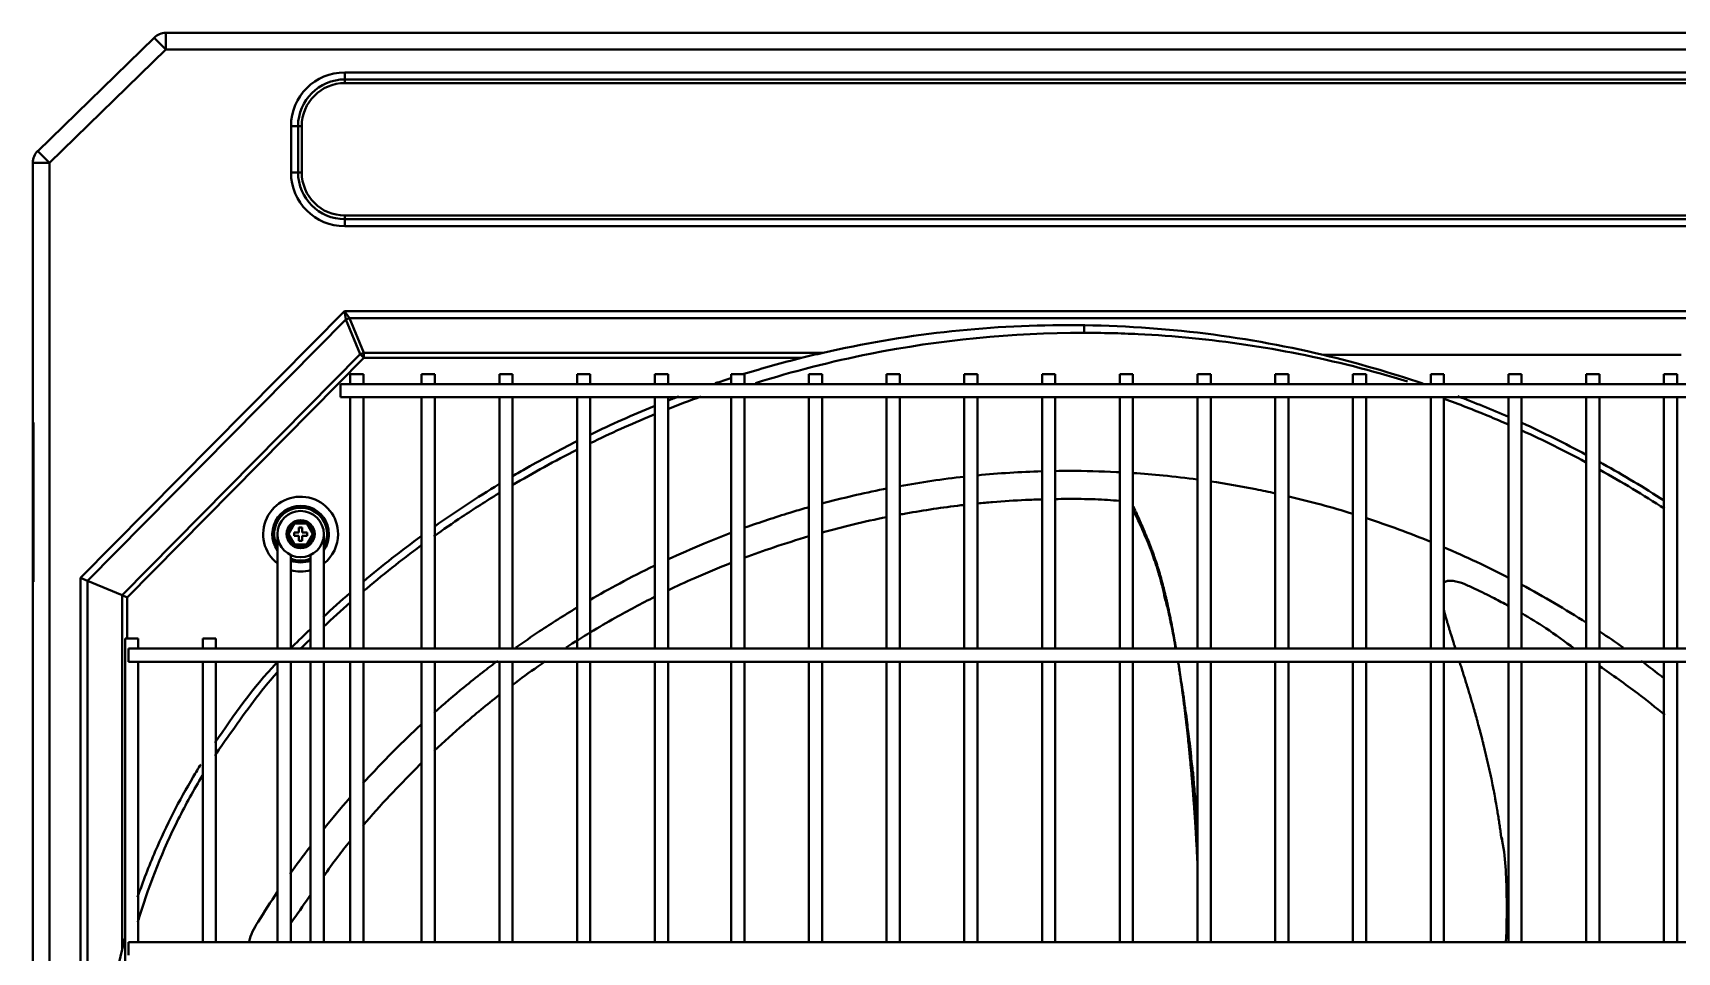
# Model space of a CAD drawing. Extents: x 58467 to 79089, y -33726 to -17391.
# Drawn here: x 72275.21 to 72324.91, y -19709.77 to -19681.97 of the extents above; entities that cross this region are included whole.
import ezdxf

# ---------------------------------------------------------------- set-up
doc = ezdxf.new("R2010")
doc.units = 0
doc.header["$LTSCALE"] = 100
doc.layers.add('+ENTE-ST-DOSEME USTU KONDDRENAJ', color=110, linetype='DOSEMEUSTUKONDENSDRENAJ_LINE', lineweight=40)
doc.linetypes.add('DOSEMEUSTUKONDENSDRENAJ_LINE', pattern='A,300,-40,["CD",Standard,S=15,R=0,X=-35,Y=-7.5],0', length=340)

# ---------------------------------------------------------------- blocks, each defined once
blk = doc.blocks.new('4. KAT SOL')
at = {"color": 3}
for p, q in [((54063.157, -32386.626, -3.539), (54066.679, -32383.198, -3.539)), ((54066.679, -32383.198, -3.539), (54067.032, -32383.552, -3.539)), ((54067.032, -32383.052, -3.539), (54183.034, -32383.052, -3.539)), ((54067.032, -32383.052, -3.539), (54067.032, -32383.552, -3.539)), ((54067.032, -32383.552, -3.539), (54063.511, -32386.979, -3.539)), ((54183.034, -32383.552, -3.539), (54067.032, -32383.552, -3.539)), ((54072.439, -32384.248, -3.539), (54177.584, -32384.248, -3.539)), ((54072.439, -32384.248, -3.539), (54072.439, -32384.46, -3.539)), ((54177.584, -32384.46, -3.539), (54072.439, -32384.46, -3.539)), ((54072.439, -32384.572, -3.539), (54072.439, -32384.46, -3.539)), ((54177.584, -32384.572, -3.539), (54072.439, -32384.572, -3.539)), ((54070.815, -32387.277, -3.539), (54070.815, -32385.872, -3.539)), ((54071.027, -32385.872, -3.539), (54070.815, -32385.872, -3.539)), ((54071.027, -32385.872, -3.539), (54071.027, -32387.277, -3.539)), ((54071.139, -32385.872, -3.539), (54071.027, -32385.872, -3.539)), ((54071.139, -32385.872, -3.539), (54071.139, -32387.277, -3.539)), ((54063.157, -32386.626, -3.539), (54063.511, -32386.979, -3.539)), ((54063.011, -32455.031, -3.539), (54063.011, -32386.979, -3.539)), ((54063.011, -32386.979, -3.539), (54063.511, -32386.979, -3.539)), ((54063.011, -32387.026, -3.539), (54063.011, -32455.031, -3.539)), ((54063.011, -32387.026, -3.539), (54063.011, -32455.031, -3.539)), ((54063.511, -32386.979, -3.539), (54063.511, -32455.031, -3.539)), ((54071.027, -32387.277, -3.539), (54070.815, -32387.277, -3.539)), ((54071.139, -32387.277, -3.539), (54071.027, -32387.277, -3.539)), ((54072.439, -32388.577, -3.539), (54072.439, -32388.689, -3.539)), ((54072.439, -32388.577, -3.539), (54177.584, -32388.577, -3.539)), ((54072.439, -32388.689, -3.539), (54177.584, -32388.689, -3.539)), ((54072.439, -32388.689, -3.539), (54072.439, -32388.901, -3.539)), ((54177.584, -32388.901, -3.539), (54072.439, -32388.901, -3.539)), ((54064.451, -32399.54, -3.539), (54072.432, -32391.468, -3.539)), ((54072.432, -32391.468, -3.539), (54177.59, -32391.468, -3.539)), ((54072.475, -32391.726, -3.539), (54072.432, -32391.468, -3.539)), ((54072.432, -32391.468, -3.539), (54072.585, -32391.681, -3.539)), ((54072.585, -32391.681, -3.539), (54073.018, -32392.728, -3.539)), ((54177.438, -32391.681, -3.539), (54072.585, -32391.681, -3.539)), ((54072.475, -32391.726, -3.539), (54064.663, -32399.628, -3.539)), ((54072.908, -32392.774, -3.539), (54072.475, -32391.726, -3.539)), ((54065.711, -32400.062, -3.539), (54072.908, -32392.774, -3.539)), ((54073.018, -32392.884, -3.539), (54065.866, -32400.126, -3.539)), ((54073.018, -32392.884, -3.539), (54072.908, -32392.774, -3.539)), ((54073.018, -32392.728, -3.539), (54086.895, -32392.728, -3.539)), ((54073.018, -32392.884, -3.539), (54073.018, -32392.728, -3.539)), ((54086.246, -32392.884, -3.539), (54073.018, -32392.884, -3.539)), ((54102.012, -32392.792, -3.539), (54112.834, -32392.792, -3.539)), ((54177.76, -32393.673, -3.539), (54072.305, -32393.673, -3.539)), ((54072.305, -32393.873, -3.539), (54072.305, -32393.673, -3.539)), ((54072.605, -32393.373, -3.539), (54072.605, -32393.673, -3.539)), ((54073.005, -32393.373, -3.539), (54072.605, -32393.373, -3.539)), ((54073.005, -32393.673, -3.539), (54073.005, -32393.373, -3.539)), ((54074.762, -32393.373, -3.539), (54074.762, -32393.673, -3.539)), ((54075.162, -32393.373, -3.539), (54074.762, -32393.373, -3.539)), ((54075.162, -32393.673, -3.539), (54075.162, -32393.373, -3.539)), ((54077.111, -32393.373, -3.539), (54077.111, -32393.673, -3.539)), ((54077.511, -32393.373, -3.539), (54077.111, -32393.373, -3.539)), ((54077.511, -32393.673, -3.539), (54077.511, -32393.373, -3.539)), ((54079.461, -32393.373, -3.539), (54079.461, -32393.673, -3.539)), ((54079.861, -32393.373, -3.539), (54079.461, -32393.373, -3.539)), ((54079.861, -32393.673, -3.539), (54079.861, -32393.373, -3.539)), ((54081.811, -32393.373, -3.539), (54081.811, -32393.673, -3.539)), ((54082.21, -32393.373, -3.539), (54081.811, -32393.373, -3.539)), ((54082.21, -32393.673, -3.539), (54082.21, -32393.373, -3.539)), ((54084.117, -32393.373, -3.539), (54084.117, -32393.673, -3.539)), ((54084.517, -32393.373, -3.539), (54084.117, -32393.373, -3.539)), ((54084.517, -32393.673, -3.539), (54084.517, -32393.373, -3.539)), ((54086.467, -32393.373, -3.539), (54086.467, -32393.673, -3.539)), ((54086.867, -32393.373, -3.539), (54086.467, -32393.373, -3.539)), ((54086.867, -32393.673, -3.539), (54086.867, -32393.373, -3.539)), ((54088.816, -32393.373, -3.539), (54088.816, -32393.673, -3.539)), ((54089.216, -32393.373, -3.539), (54088.816, -32393.373, -3.539)), ((54089.216, -32393.673, -3.539), (54089.216, -32393.373, -3.539)), ((54091.166, -32393.373, -3.539), (54091.166, -32393.673, -3.539)), ((54091.566, -32393.373, -3.539), (54091.166, -32393.373, -3.539)), ((54091.566, -32393.673, -3.539), (54091.566, -32393.373, -3.539)), ((54093.516, -32393.373, -3.539), (54093.516, -32393.673, -3.539)), ((54093.916, -32393.373, -3.539), (54093.516, -32393.373, -3.539)), ((54093.916, -32393.673, -3.539), (54093.916, -32393.373, -3.539)), ((54095.865, -32393.373, -3.539), (54095.865, -32393.673, -3.539)), ((54096.265, -32393.373, -3.539), (54095.865, -32393.373, -3.539)), ((54096.265, -32393.673, -3.539), (54096.265, -32393.373, -3.539)), ((54098.215, -32393.373, -3.539), (54098.215, -32393.673, -3.539)), ((54098.615, -32393.373, -3.539), (54098.215, -32393.373, -3.539)), ((54098.615, -32393.673, -3.539), (54098.615, -32393.373, -3.539)), ((54100.565, -32393.373, -3.539), (54100.565, -32393.673, -3.539)), ((54100.965, -32393.373, -3.539), (54100.565, -32393.373, -3.539)), ((54100.965, -32393.673, -3.539), (54100.965, -32393.373, -3.539)), ((54102.914, -32393.373, -3.539), (54102.914, -32393.673, -3.539)), ((54103.314, -32393.373, -3.539), (54102.914, -32393.373, -3.539)), ((54103.314, -32393.673, -3.539), (54103.314, -32393.373, -3.539)), ((54105.264, -32393.373, -3.539), (54105.264, -32393.673, -3.539)), ((54105.664, -32393.373, -3.539), (54105.264, -32393.373, -3.539)), ((54105.664, -32393.673, -3.539), (54105.664, -32393.373, -3.539)), ((54107.613, -32393.373, -3.539), (54107.613, -32393.673, -3.539)), ((54108.013, -32393.373, -3.539), (54107.613, -32393.373, -3.539)), ((54108.013, -32393.673, -3.539), (54108.013, -32393.373, -3.539)), ((54109.963, -32393.373, -3.539), (54109.963, -32393.673, -3.539)), ((54110.363, -32393.373, -3.539), (54109.963, -32393.373, -3.539)), ((54110.363, -32393.673, -3.539), (54110.363, -32393.373, -3.539)), ((54112.313, -32393.373, -3.539), (54112.313, -32393.673, -3.539)), ((54112.713, -32393.373, -3.539), (54112.313, -32393.373, -3.539)), ((54112.713, -32393.673, -3.539), (54112.713, -32393.373, -3.539)), ((54072.305, -32394.073, -3.539), (54072.305, -32393.873, -3.539)), ((54072.305, -32394.073, -3.539), (54177.76, -32394.073, -3.539)), ((54072.605, -32394.073, -3.539), (54072.605, -32401.672, -3.539)), ((54073.005, -32401.672, -3.539), (54073.005, -32394.073, -3.539)), ((54074.762, -32394.073, -3.539), (54074.762, -32401.672, -3.539)), ((54075.162, -32401.672, -3.539), (54075.162, -32394.073, -3.539)), ((54077.111, -32394.073, -3.539), (54077.111, -32401.672, -3.539)), ((54077.511, -32401.672, -3.539), (54077.511, -32394.073, -3.539)), ((54079.461, -32394.073, -3.539), (54079.461, -32401.672, -3.539)), ((54079.861, -32401.672, -3.539), (54079.861, -32394.073, -3.539)), ((54081.811, -32394.073, -3.539), (54081.811, -32401.672, -3.539)), ((54082.21, -32401.672, -3.539), (54082.21, -32394.073, -3.539)), ((54084.117, -32394.073, -3.539), (54084.117, -32401.672, -3.539)), ((54084.517, -32401.672, -3.539), (54084.517, -32394.073, -3.539)), ((54086.467, -32394.073, -3.539), (54086.467, -32401.672, -3.539)), ((54086.867, -32401.672, -3.539), (54086.867, -32394.073, -3.539)), ((54088.816, -32394.073, -3.539), (54088.816, -32401.672, -3.539)), ((54089.216, -32401.672, -3.539), (54089.216, -32394.073, -3.539)), ((54091.166, -32394.073, -3.539), (54091.166, -32401.672, -3.539)), ((54091.566, -32401.672, -3.539), (54091.566, -32394.073, -3.539)), ((54093.516, -32394.073, -3.539), (54093.516, -32401.672, -3.539)), ((54093.916, -32401.672, -3.539), (54093.916, -32394.073, -3.539)), ((54095.865, -32394.073, -3.539), (54095.865, -32401.672, -3.539)), ((54096.265, -32401.672, -3.539), (54096.265, -32394.073, -3.539)), ((54098.215, -32394.073, -3.539), (54098.215, -32401.672, -3.539)), ((54098.615, -32401.672, -3.539), (54098.615, -32394.073, -3.539)), ((54100.565, -32394.073, -3.539), (54100.565, -32401.672, -3.539)), ((54100.965, -32401.672, -3.539), (54100.965, -32394.073, -3.539)), ((54102.914, -32394.073, -3.539), (54102.914, -32401.672, -3.539)), ((54103.314, -32401.672, -3.539), (54103.314, -32394.073, -3.539)), ((54105.264, -32394.073, -3.539), (54105.264, -32401.672, -3.539)), ((54105.664, -32401.672, -3.539), (54105.664, -32394.073, -3.539)), ((54107.613, -32394.073, -3.539), (54107.613, -32401.672, -3.539)), ((54108.013, -32401.672, -3.539), (54108.013, -32394.073, -3.539)), ((54109.963, -32394.073, -3.539), (54109.963, -32401.672, -3.539)), ((54110.363, -32401.672, -3.539), (54110.363, -32394.073, -3.539)), ((54112.313, -32394.073, -3.539), (54112.313, -32401.672, -3.539)), ((54112.713, -32401.672, -3.539), (54112.713, -32394.073, -3.539)), ((54063.011, -32395.173, -3.539), (54063.031, -32395.173, -3.539)), ((54063.011, -32395.173, -3.539), (54063.031, -32395.173, -3.539)), ((54063.031, -32395.173, -3.539), (54063.031, -32394.873, -3.539)), ((54063.031, -32395.173, -3.539), (54063.031, -32394.873, -3.539)), ((54063.031, -32399.656, -3.539), (54063.031, -32395.173, -3.539)), ((54063.031, -32399.656, -3.539), (54063.031, -32395.173, -3.539)), ((54070.68, -32398.213, -3.539), (54070.893, -32397.845, -3.539)), ((54070.922, -32397.895, -3.539), (54070.738, -32398.213, -3.539)), ((54070.893, -32397.845, -3.539), (54071.318, -32397.845, -3.539)), ((54070.922, -32397.895, -3.539), (54070.893, -32397.845, -3.539)), ((54070.905, -32398.163, -3.539), (54070.905, -32398.263, -3.539)), ((54071.055, -32398.163, -3.539), (54070.905, -32398.163, -3.539)), ((54071.289, -32397.895, -3.539), (54070.922, -32397.895, -3.539)), ((54071.155, -32398.013, -3.539), (54071.055, -32398.013, -3.539)), ((54071.055, -32398.163, -3.539), (54071.055, -32398.013, -3.539)), ((54071.155, -32398.013, -3.539), (54071.155, -32398.163, -3.539)), ((54071.155, -32398.163, -3.539), (54071.305, -32398.163, -3.539)), ((54071.318, -32397.845, -3.539), (54071.289, -32397.895, -3.539)), ((54071.472, -32398.213, -3.539), (54071.289, -32397.895, -3.539)), ((54071.305, -32398.163, -3.539), (54071.305, -32398.263, -3.539)), ((54071.318, -32397.845, -3.539), (54071.53, -32398.213, -3.539)), ((54070.406, -32398.229, -3.539), (54070.406, -32399.606, -3.539)), ((54070.893, -32398.581, -3.539), (54070.68, -32398.213, -3.539)), ((54070.738, -32398.213, -3.539), (54070.68, -32398.213, -3.539)), ((54070.738, -32398.213, -3.539), (54070.922, -32398.531, -3.539)), ((54070.922, -32398.531, -3.539), (54070.893, -32398.581, -3.539)), ((54071.318, -32398.581, -3.539), (54070.893, -32398.581, -3.539)), ((54071.055, -32398.263, -3.539), (54070.905, -32398.263, -3.539)), ((54070.922, -32398.531, -3.539), (54071.289, -32398.531, -3.539)), ((54071.055, -32398.413, -3.539), (54071.055, -32398.263, -3.539)), ((54071.155, -32398.413, -3.539), (54071.055, -32398.413, -3.539)), ((54071.155, -32398.263, -3.539), (54071.155, -32398.413, -3.539)), ((54071.155, -32398.263, -3.539), (54071.305, -32398.263, -3.539)), ((54071.289, -32398.531, -3.539), (54071.472, -32398.213, -3.539)), ((54071.318, -32398.581, -3.539), (54071.289, -32398.531, -3.539)), ((54071.53, -32398.213, -3.539), (54071.318, -32398.581, -3.539)), ((54071.53, -32398.213, -3.539), (54071.472, -32398.213, -3.539)), ((54071.805, -32399.606, -3.539), (54071.805, -32398.229, -3.539)), ((54070.805, -32399.606, -3.539), (54070.805, -32398.845, -3.539)), ((54071.405, -32398.845, -3.539), (54071.405, -32399.606, -3.539)), ((54064.451, -32448.596, -3.539), (54064.451, -32399.54, -3.539)), ((54064.663, -32399.628, -3.539), (54064.451, -32399.54, -3.539)), ((54065.711, -32400.062, -3.539), (54064.663, -32399.628, -3.539)), ((54064.663, -32399.628, -3.539), (54064.663, -32448.443, -3.539)), ((54070.406, -32399.606, -3.539), (54070.406, -32399.889, -3.539)), ((54070.805, -32399.889, -3.539), (54070.805, -32399.606, -3.539)), ((54071.405, -32399.606, -3.539), (54071.405, -32399.889, -3.539)), ((54071.805, -32399.889, -3.539), (54071.805, -32399.606, -3.539)), ((54065.711, -32410.773, -3.539), (54065.711, -32400.062, -3.539)), ((54065.866, -32400.126, -3.539), (54065.711, -32400.062, -3.539)), ((54065.866, -32400.126, -3.539), (54065.866, -32401.371, -3.539)), ((54070.406, -32399.889, -3.539), (54070.406, -32400.254, -3.539)), ((54070.805, -32400.254, -3.539), (54070.805, -32399.889, -3.539)), ((54071.405, -32399.889, -3.539), (54071.405, -32400.254, -3.539)), ((54071.805, -32400.254, -3.539), (54071.805, -32399.889, -3.539)), ((54071.805, -32399.889, -3.539), (54071.805, -32399.889, -3.539)), ((54070.406, -32400.254, -3.539), (54070.406, -32400.537, -3.539)), ((54070.406, -32400.537, -3.539), (54070.406, -32401.672, -3.539)), ((54070.805, -32400.537, -3.539), (54070.805, -32400.254, -3.539)), ((54070.805, -32401.672, -3.539), (54070.805, -32400.537, -3.539)), ((54071.405, -32400.254, -3.539), (54071.405, -32400.537, -3.539)), ((54071.405, -32400.537, -3.539), (54071.405, -32401.671, -3.539)), ((54071.805, -32400.537, -3.539), (54071.805, -32400.254, -3.539)), ((54071.805, -32400.254, -3.539), (54071.805, -32400.254, -3.539)), ((54071.805, -32401.671, -3.539), (54071.805, -32400.537, -3.539)), ((54065.797, -32401.371, -3.539), (54065.797, -32446.764, -3.539)), ((54066.197, -32401.371, -3.539), (54065.797, -32401.371, -3.539)), ((54066.197, -32401.671, -3.539), (54066.197, -32401.371, -3.539)), ((54068.146, -32401.371, -3.539), (54068.146, -32401.671, -3.539)), ((54068.546, -32401.371, -3.539), (54068.146, -32401.371, -3.539)), ((54068.546, -32401.671, -3.539), (54068.546, -32401.371, -3.539)), ((54184.259, -32401.671, -3.539), (54065.897, -32401.671, -3.539)), ((54065.897, -32401.871, -3.539), (54065.897, -32401.671, -3.539)), ((54065.897, -32402.071, -3.539), (54065.897, -32401.871, -3.539)), ((54065.897, -32402.071, -3.539), (54184.259, -32402.071, -3.539)), ((54066.197, -32410.55, -3.539), (54066.197, -32402.072, -3.539)), ((54068.146, -32402.072, -3.539), (54068.146, -32410.55, -3.539)), ((54068.546, -32410.55, -3.539), (54068.546, -32402.072, -3.539)), ((54070.406, -32402.072, -3.539), (54070.406, -32410.55, -3.539)), ((54070.805, -32410.55, -3.539), (54070.805, -32402.072, -3.539)), ((54071.405, -32402.071, -3.539), (54071.405, -32410.55, -3.539)), ((54071.805, -32410.55, -3.539), (54071.805, -32402.071, -3.539)), ((54072.605, -32402.072, -3.539), (54072.605, -32410.551, -3.539)), ((54073.005, -32410.551, -3.539), (54073.005, -32402.072, -3.539)), ((54074.762, -32402.072, -3.539), (54074.762, -32410.551, -3.539)), ((54075.162, -32410.551, -3.539), (54075.162, -32402.072, -3.539)), ((54077.111, -32402.072, -3.539), (54077.111, -32410.551, -3.539)), ((54077.511, -32410.551, -3.539), (54077.511, -32402.072, -3.539)), ((54079.461, -32402.072, -3.539), (54079.461, -32410.551, -3.539)), ((54079.861, -32410.551, -3.539), (54079.861, -32402.072, -3.539)), ((54081.811, -32402.072, -3.539), (54081.811, -32410.551, -3.539)), ((54082.21, -32410.551, -3.539), (54082.21, -32402.072, -3.539)), ((54084.117, -32402.072, -3.539), (54084.117, -32410.551, -3.539)), ((54084.517, -32410.551, -3.539), (54084.517, -32402.072, -3.539)), ((54086.467, -32402.072, -3.539), (54086.467, -32410.551, -3.539)), ((54086.867, -32410.551, -3.539), (54086.867, -32402.072, -3.539)), ((54088.816, -32402.072, -3.539), (54088.816, -32410.551, -3.539)), ((54089.216, -32410.551, -3.539), (54089.216, -32402.072, -3.539)), ((54091.166, -32402.072, -3.539), (54091.166, -32410.551, -3.539)), ((54091.566, -32410.551, -3.539), (54091.566, -32402.072, -3.539)), ((54093.516, -32402.072, -3.539), (54093.516, -32410.551, -3.539)), ((54093.916, -32410.551, -3.539), (54093.916, -32402.072, -3.539)), ((54095.865, -32402.072, -3.539), (54095.865, -32410.551, -3.539)), ((54096.265, -32410.551, -3.539), (54096.265, -32402.072, -3.539)), ((54098.215, -32402.072, -3.539), (54098.215, -32410.551, -3.539)), ((54098.615, -32410.551, -3.539), (54098.615, -32402.072, -3.539)), ((54100.565, -32402.072, -3.539), (54100.565, -32410.551, -3.539)), ((54100.965, -32410.551, -3.539), (54100.965, -32402.072, -3.539)), ((54102.914, -32402.072, -3.539), (54102.914, -32410.551, -3.539)), ((54103.314, -32410.551, -3.539), (54103.314, -32402.072, -3.539)), ((54105.264, -32402.072, -3.539), (54105.264, -32410.551, -3.539)), ((54105.664, -32410.551, -3.539), (54105.664, -32402.072, -3.539)), ((54107.613, -32402.072, -3.539), (54107.613, -32410.551, -3.539)), ((54108.013, -32410.551, -3.539), (54108.013, -32402.072, -3.539)), ((54109.963, -32402.072, -3.539), (54109.963, -32410.551, -3.539)), ((54110.363, -32410.551, -3.539), (54110.363, -32402.072, -3.539)), ((54112.313, -32402.072, -3.539), (54112.313, -32410.551, -3.539)), ((54112.713, -32410.551, -3.539), (54112.713, -32402.072, -3.539)), ((54184.259, -32410.55, -3.539), (54065.897, -32410.55, -3.539)), ((54065.897, -32410.75, -3.539), (54065.897, -32410.55, -3.539)), ((54065.897, -32410.95, -3.539), (54065.897, -32410.75, -3.539))]:
    blk.add_line(p, q, dxfattribs=at)
for radius in [0.7, 0.425, 0.425]:
    blk.add_circle((54071.105, -32398.213, -3.539), radius, dxfattribs=at)
at = {"color": 3, "extrusion": (0, 0, -1)}
for centre, radius, start, end in [((-54067.032, -32383.552, 3.539), 0.5, 45, 90), ((-54072.439, -32385.872, 3.539), 1.624, 0, 90), ((-54063.511, -32386.979, 3.539), 0.5, 0, 45), ((-54072.439, -32387.277, 3.539), 1.624, 270, 0), ((-54062.951, -32394.873, 3.539), 0.08, 138.5895, 180), ((-54062.951, -32394.873, 3.539), 0.08, 138.5895, 180), ((-54071.105, -32398.213, 3.539), 1.133, 308.1431, 180), ((-54071.105, -32398.213, 3.539), 0.856, 324.7874, 180), ((-54071.105, -32398.213, 3.539), 0.8, 331.0199, 180), ((-54071.105, -32398.213, 3.539), 0.8, 180, 208.9856), ((-54071.105, -32398.213, 3.539), 0.856, 180, 215.2181), ((-54071.105, -32398.213, 3.539), 1.133, 180, 231.8625), ((-54071.105, -32398.213, 3.539), 0.8, 247.9949, 292.0107), ((-54071.105, -32398.213, 3.539), 0.856, 249.5138, 290.4919), ((-54071.105, -32398.213, 3.539), 1.133, 254.6607, 285.3451)]:
    blk.add_arc(centre, radius, start, end, dxfattribs=at)
at = {"color": 3}
for centre, radius, start, end in [((54072.439, -32385.872, -3.539), 1.412, 90, 180), ((54072.439, -32385.872, -3.539), 1.3, 90, 180), ((54072.439, -32387.277, -3.539), 1.412, 180, 270), ((54072.439, -32387.277, -3.539), 1.3, 180, 270)]:
    blk.add_arc(centre, radius, start, end, dxfattribs=at)
for centre in [(54072.585, -32391.836, -3.539), (54073.018, -32392.884, -3.539)]:
    blk.add_ellipse(centre, major_axis=(-0.203, -0.084), ratio=0.678598, start_param=4.438375, end_param=4.986403, dxfattribs=at)
for points, knots in [([(54094.788, -32392.125, -3.539), (54092.614, -32392.123, -3.539), (54090.432, -32392.339, -3.539), (54087.146, -32392.993, -3.539), (54085.991, -32393.289, -3.539), (54084.853, -32393.647, -3.539)], [0, 0, 0, 0, 0.642828, 0.642828, 1, 1, 1, 1]), ([(54104.563, -32393.597, -3.539), (54103.481, -32393.263, -3.539), (54102.384, -32392.985, -3.539), (54100.212, -32392.551, -3.539), (54099.138, -32392.391, -3.539), (54097.51, -32392.23, -3.539), (54096.966, -32392.19, -3.539), (54096.15, -32392.151, -3.539), (54095.878, -32392.141, -3.539), (54095.333, -32392.128, -3.539), (54095.057, -32392.124, -3.539), (54094.788, -32392.125, -3.539)], [0, 0, 0, 0, 0.344826, 0.344826, 0.672413, 0.672413, 0.836207, 0.836207, 0.918103, 0.918103, 1, 1, 1, 1]), ([(54107.624, -32394.904, -3.539), (54107.417, -32394.813, -3.539), (54107.209, -32394.724, -3.539), (54106.56, -32394.455, -3.539), (54106.116, -32394.283, -3.539), (54105.67, -32394.12, -3.539)], [0, 0, 0, 0, 0.321462, 0.321462, 1, 1, 1, 1]), ([(54081.801, -32394.592, -3.539), (54081.772, -32394.604, -3.539), (54081.744, -32394.615, -3.539), (54081.091, -32394.886, -3.539), (54080.471, -32395.165, -3.539), (54079.859, -32395.464, -3.539)], [0, 0, 0, 0, 0.043139, 0.043139, 1, 1, 1, 1]), ([(54109.977, -32396.05, -3.539), (54109.966, -32396.044, -3.539), (54109.955, -32396.038, -3.539), (54109.316, -32395.696, -3.539), (54108.673, -32395.378, -3.539), (54108.023, -32395.082, -3.539)], [0, 0, 0, 0, 0.01719, 0.01719, 1, 1, 1, 1]), ([(54079.45, -32395.405, -3.539), (54078.938, -32395.662, -3.539), (54078.433, -32395.932, -3.539), (54077.793, -32396.295, -3.539), (54077.65, -32396.378, -3.539), (54077.508, -32396.461, -3.539)], [0, 0, 0, 0, 0.775009, 0.775009, 1, 1, 1, 1]), ([(54112.317, -32397.198, -3.539), (54111.712, -32396.807, -3.539), (54111.095, -32396.436, -3.539), (54110.437, -32396.069, -3.539), (54110.403, -32396.05, -3.539), (54110.37, -32396.031, -3.539)], [0, 0, 0, 0, 0.948829, 0.948829, 1, 1, 1, 1]), ([(54094.345, -32396.301, -3.539), (54094.823, -32396.301, -3.539), (54095.29, -32396.313, -3.539), (54095.797, -32396.337, -3.539), (54095.832, -32396.339, -3.539), (54095.867, -32396.341, -3.539)], [0, 0, 0, 0, 0.930665, 0.930665, 1, 1, 1, 1]), ([(54096.268, -32396.365, -3.539), (54096.57, -32396.385, -3.539), (54096.873, -32396.41, -3.539), (54097.524, -32396.474, -3.539), (54097.872, -32396.515, -3.539), (54098.219, -32396.562, -3.539)], [0, 0, 0, 0, 0.464066, 0.464066, 1, 1, 1, 1]), ([(54098.62, -32396.619, -3.539), (54099.074, -32396.687, -3.539), (54099.527, -32396.766, -3.539), (54100.175, -32396.895, -3.539), (54100.373, -32396.936, -3.539), (54100.57, -32396.98, -3.539)], [0, 0, 0, 0, 0.694891, 0.694891, 1, 1, 1, 1]), ([(54077.086, -32396.985, -3.539), (54076.712, -32397.214, -3.539), (54076.344, -32397.449, -3.539), (54075.695, -32397.883, -3.539), (54075.412, -32398.079, -3.539), (54075.132, -32398.28, -3.539)], [0, 0, 0, 0, 0.558497, 0.558497, 1, 1, 1, 1]), ([(54088.815, -32396.835, -3.539), (54088.785, -32396.841, -3.539), (54088.754, -32396.848, -3.539), (54088.098, -32396.978, -3.539), (54087.477, -32397.123, -3.539), (54086.859, -32397.289, -3.539)], [0, 0, 0, 0, 0.0469, 0.0469, 1, 1, 1, 1]), ([(54093.514, -32397.161, -3.539), (54093.349, -32397.166, -3.539), (54092.851, -32397.185, -3.539), (54092.202, -32397.227, -3.539), (54091.718, -32397.272, -3.539), (54091.565, -32397.287, -3.539)], [0, 0, 0, 0, 0.252208, 0.764491, 1, 1, 1, 1]), ([(54095.864, -32397.207, -3.539), (54095.616, -32397.185, -3.539), (54095.079, -32397.15, -3.539), (54094.433, -32397.146, -3.539), (54094.031, -32397.151, -3.539), (54093.914, -32397.153, -3.539)], [0, 0, 0, 0, 0.37572, 0.818355, 1, 1, 1, 1]), ([(54086.461, -32397.398, -3.539), (54086.301, -32397.444, -3.539), (54086.141, -32397.491, -3.539), (54085.755, -32397.608, -3.539), (54085.529, -32397.679, -3.539), (54085.078, -32397.828, -3.539), (54084.853, -32397.905, -3.539), (54084.588, -32398, -3.539), (54084.546, -32398.015, -3.539), (54084.505, -32398.03, -3.539)], [0, 0, 0, 0, 0.243898, 0.243898, 0.590099, 0.590099, 0.9363, 0.9363, 1, 1, 1, 1]), ([(54091.166, -32397.33, -3.539), (54091.132, -32397.333, -3.539), (54090.544, -32397.402, -3.539), (54089.895, -32397.498, -3.539), (54089.279, -32397.61, -3.539), (54089.216, -32397.622, -3.539)], [0, 0, 0, 0, 0.051596, 0.904233, 1, 1, 1, 1]), ([(54096.343, -32397.511, -3.539), (54096.326, -32397.479, -3.539), (54096.296, -32397.426, -3.539), (54096.274, -32397.388, -3.539), (54096.265, -32397.372, -3.539)], [0, 0, 0, 0, 0.532534, 1, 1, 1, 1]), ([(54097.553, -32401.672, -3.539), (54097.551, -32401.663, -3.539), (54097.543, -32401.606, -3.539), (54097.526, -32401.496, -3.539), (54097.492, -32401.296, -3.539), (54097.43, -32401.008, -3.539), (54097.386, -32400.775, -3.539), (54097.309, -32400.424, -3.539), (54097.245, -32400.22, -3.539), (54097.194, -32399.983, -3.539), (54097.154, -32399.803, -3.539), (54097.108, -32399.621, -3.539), (54097.064, -32399.474, -3.539), (54097.036, -32399.379, -3.539), (54097.009, -32399.288, -3.539), (54096.968, -32399.165, -3.539), (54096.908, -32398.985, -3.539), (54096.787, -32398.644, -3.539), (54096.635, -32398.27, -3.539), (54096.479, -32397.912, -3.539), (54096.39, -32397.733, -3.539), (54096.336, -32397.621, -3.539), (54096.304, -32397.534, -3.539), (54096.295, -32397.441, -3.539), (54096.287, -32397.396, -3.539), (54096.285, -32397.377, -3.539)], [0, 0, 0, 0, 0.005394, 0.035574, 0.066603, 0.130629, 0.243655, 0.266475, 0.346531, 0.38044, 0.417111, 0.456558, 0.498164, 0.521749, 0.531848, 0.564447, 0.595782, 0.649695, 0.782565, 0.838846, 0.88891, 0.914609, 0.933595, 0.963425, 1, 1, 1, 1]), ([(54097.564, -32401.672, -3.539), (54097.564, -32401.671, -3.539), (54097.556, -32401.626, -3.539), (54097.541, -32401.538, -3.539), (54097.519, -32401.409, -3.539), (54097.499, -32401.296, -3.539), (54097.476, -32401.17, -3.539), (54097.456, -32401.059, -3.539), (54097.43, -32400.922, -3.539), (54097.408, -32400.813, -3.539), (54097.381, -32400.678, -3.539), (54097.359, -32400.57, -3.539), (54097.333, -32400.45, -3.539), (54097.31, -32400.344, -3.539), (54097.284, -32400.225, -3.539), (54097.256, -32400.106, -3.539), (54097.231, -32400.001, -3.539), (54097.205, -32399.896, -3.539), (54097.179, -32399.792, -3.539), (54097.152, -32399.689, -3.539), (54097.125, -32399.587, -3.539), (54097.097, -32399.487, -3.539), (54097.068, -32399.388, -3.539), (54097.04, -32399.292, -3.539), (54097.009, -32399.194, -3.539), (54096.979, -32399.098, -3.539), (54096.951, -32399.015, -3.539), (54096.923, -32398.933, -3.539), (54096.891, -32398.84, -3.539), (54096.858, -32398.748, -3.539), (54096.828, -32398.669, -3.539), (54096.799, -32398.591, -3.539), (54096.769, -32398.514, -3.539), (54096.735, -32398.428, -3.539), (54096.705, -32398.354, -3.539), (54096.675, -32398.282, -3.539), (54096.65, -32398.221, -3.539), (54096.624, -32398.16, -3.539), (54096.595, -32398.092, -3.539), (54096.567, -32398.026, -3.539), (54096.539, -32397.96, -3.539), (54096.516, -32397.909, -3.539), (54096.492, -32397.853, -3.539), (54096.472, -32397.808, -3.539), (54096.449, -32397.754, -3.539), (54096.431, -32397.713, -3.539), (54096.41, -32397.666, -3.539), (54096.392, -32397.624, -3.539), (54096.377, -32397.589, -3.539), (54096.361, -32397.552, -3.539), (54096.354, -32397.536, -3.539), (54096.352, -32397.531, -3.539)], [0, 0, 0, 0, 0.000919, 0.026107, 0.051295, 0.076483, 0.093275, 0.126859, 0.143651, 0.177235, 0.194027, 0.227611, 0.244403, 0.269591, 0.294779, 0.319967, 0.345155, 0.361947, 0.387135, 0.412323, 0.429115, 0.454303, 0.479491, 0.496283, 0.521471, 0.546659, 0.563451, 0.580243, 0.605431, 0.630619, 0.647411, 0.664203, 0.689391, 0.706183, 0.731372, 0.748164, 0.764956, 0.781748, 0.79854, 0.823728, 0.84052, 0.857312, 0.874104, 0.890896, 0.907688, 0.92448, 0.941272, 0.958064, 0.974856, 0.991648, 1, 1, 1, 1]), ([(54088.817, -32397.699, -3.539), (54088.479, -32397.767, -3.539), (54087.83, -32397.91, -3.539), (54087.18, -32398.078, -3.539), (54086.867, -32398.165, -3.539)], [0, 0, 0, 0, 0.520178, 1, 1, 1, 1]), ([(54084.106, -32398.178, -3.539), (54083.836, -32398.28, -3.539), (54083.568, -32398.386, -3.539), (54082.929, -32398.651, -3.539), (54082.561, -32398.813, -3.539), (54082.196, -32398.982, -3.539)], [0, 0, 0, 0, 0.416753, 0.416753, 1, 1, 1, 1]), ([(54086.468, -32398.279, -3.539), (54086.11, -32398.383, -3.539), (54085.46, -32398.588, -3.539), (54084.809, -32398.819, -3.539), (54084.516, -32398.929, -3.539)], [0, 0, 0, 0, 0.549857, 1, 1, 1, 1]), ([(54084.116, -32399.083, -3.539), (54083.741, -32399.23, -3.539), (54083.104, -32399.496, -3.539), (54082.468, -32399.789, -3.539), (54082.207, -32399.915, -3.539)], [0, 0, 0, 0, 0.58808, 1, 1, 1, 1]), ([(54081.796, -32399.171, -3.539), (54081.443, -32399.341, -3.539), (54081.094, -32399.519, -3.539), (54080.445, -32399.866, -3.539), (54080.143, -32400.033, -3.539), (54079.845, -32400.207, -3.539)], [0, 0, 0, 0, 0.531495, 0.531495, 1, 1, 1, 1]), ([(54107.615, -32400.382, -3.539), (54107.471, -32400.304, -3.539), (54107.136, -32400.129, -3.539), (54106.693, -32399.907, -3.539), (54106.281, -32399.716, -3.539), (54106.01, -32399.628, -3.539), (54105.808, -32399.619, -3.539), (54105.718, -32399.642, -3.539), (54105.675, -32399.669, -3.539), (54105.664, -32399.677, -3.539)], [0, 0, 0, 0, 0.231844, 0.538128, 0.699931, 0.858126, 0.923343, 0.979536, 1, 1, 1, 1]), ([(54081.806, -32400.111, -3.539), (54081.406, -32400.312, -3.539), (54080.509, -32400.788, -3.539), (54079.622, -32401.323, -3.539), (54079.133, -32401.639, -3.539)], [0, 0, 0, 0, 0.44453, 1, 1, 1, 1]), ([(54079.443, -32400.444, -3.539), (54079.067, -32400.671, -3.539), (54078.696, -32400.906, -3.539), (54078.087, -32401.312, -3.539), (54077.847, -32401.478, -3.539), (54077.609, -32401.647, -3.539)], [0, 0, 0, 0, 0.601739, 0.601739, 1, 1, 1, 1]), ([(54105.663, -32400.505, -3.539), (54105.666, -32400.519, -3.539), (54105.676, -32400.556, -3.539), (54105.692, -32400.619, -3.539), (54105.712, -32400.693, -3.539), (54105.736, -32400.781, -3.539), (54105.763, -32400.872, -3.539), (54105.794, -32400.978, -3.539), (54105.823, -32401.073, -3.539), (54105.852, -32401.171, -3.539), (54105.883, -32401.27, -3.539), (54105.919, -32401.385, -3.539), (54105.956, -32401.503, -3.539), (54105.987, -32401.602, -3.539), (54106.005, -32401.657, -3.539), (54106.013, -32401.682, -3.539)], [0, 0, 0, 0, 0.041171, 0.11053, 0.17989, 0.249249, 0.353288, 0.422648, 0.526687, 0.596046, 0.665406, 0.769445, 0.873484, 0.942844, 1, 1, 1, 1]), ([(54109.605, -32401.671, -3.539), (54109.32, -32401.466, -3.539), (54108.809, -32401.085, -3.539), (54108.265, -32400.75, -3.539), (54108.019, -32400.608, -3.539)], [0, 0, 0, 0, 0.555414, 1, 1, 1, 1]), ([(54110.363, -32401.152, -3.539), (54110.37, -32401.157, -3.539), (54110.378, -32401.162, -3.539), (54110.619, -32401.323, -3.539), (54110.852, -32401.483, -3.539), (54111.082, -32401.647, -3.539)], [0, 0, 0, 0, 0.030043, 0.030043, 1, 1, 1, 1]), ([(54077.065, -32402.043, -3.539), (54076.911, -32402.159, -3.539), (54076.757, -32402.276, -3.539), (54076.416, -32402.542, -3.539), (54076.23, -32402.69, -3.539), (54075.738, -32403.094, -3.539), (54075.436, -32403.352, -3.539), (54075.139, -32403.616, -3.539)], [0, 0, 0, 0, 0.233835, 0.233835, 0.520573, 0.520573, 1, 1, 1, 1]), ([(54078.502, -32402.059, -3.539), (54078.428, -32402.11, -3.539), (54078.091, -32402.343, -3.539), (54077.757, -32402.586, -3.539), (54077.499, -32402.78, -3.539)], [0, 0, 0, 0, 0.220681, 1, 1, 1, 1]), ([(54098.216, -32406.959, -3.539), (54098.212, -32406.926, -3.539), (54098.197, -32406.797, -3.539), (54098.185, -32406.609, -3.539), (54098.171, -32406.391, -3.539), (54098.149, -32406.162, -3.539), (54098.12, -32405.923, -3.539), (54098.1, -32405.71, -3.539), (54098.088, -32405.53, -3.539), (54098.073, -32405.359, -3.539), (54098.037, -32405.142, -3.539), (54098.018, -32404.886, -3.539), (54097.995, -32404.659, -3.539), (54097.965, -32404.429, -3.539), (54097.931, -32404.201, -3.539), (54097.909, -32403.976, -3.539), (54097.875, -32403.682, -3.539), (54097.83, -32403.457, -3.539), (54097.803, -32403.195, -3.539), (54097.77, -32402.945, -3.539), (54097.724, -32402.681, -3.539), (54097.689, -32402.458, -3.539), (54097.663, -32402.273, -3.539), (54097.645, -32402.159, -3.539), (54097.633, -32402.095, -3.539), (54097.627, -32402.071, -3.539)], [0, 0, 0, 0, 0.018147, 0.072604, 0.104033, 0.137751, 0.209267, 0.273712, 0.29859, 0.319902, 0.366361, 0.424834, 0.458218, 0.494226, 0.568305, 0.629107, 0.652171, 0.729744, 0.761435, 0.795633, 0.869455, 0.937429, 0.963885, 0.985806, 1, 1, 1, 1]), ([(54098.215, -32408.18, -3.539), (54098.214, -32408.166, -3.539), (54098.211, -32408.101, -3.539), (54098.206, -32407.986, -3.539), (54098.197, -32407.821, -3.539), (54098.189, -32407.675, -3.539), (54098.181, -32407.513, -3.539), (54098.172, -32407.368, -3.539), (54098.162, -32407.206, -3.539), (54098.152, -32407.045, -3.539), (54098.143, -32406.9, -3.539), (54098.132, -32406.738, -3.539), (54098.122, -32406.591, -3.539), (54098.11, -32406.427, -3.539), (54098.099, -32406.28, -3.539), (54098.088, -32406.136, -3.539), (54098.076, -32405.977, -3.539), (54098.063, -32405.819, -3.539), (54098.05, -32405.661, -3.539), (54098.036, -32405.504, -3.539), (54098.024, -32405.363, -3.539), (54098.01, -32405.206, -3.539), (54097.996, -32405.064, -3.539), (54097.981, -32404.905, -3.539), (54097.967, -32404.762, -3.539), (54097.952, -32404.62, -3.539), (54097.936, -32404.465, -3.539), (54097.922, -32404.326, -3.539), (54097.905, -32404.174, -3.539), (54097.89, -32404.037, -3.539), (54097.872, -32403.885, -3.539), (54097.855, -32403.733, -3.539), (54097.838, -32403.597, -3.539), (54097.82, -32403.446, -3.539), (54097.803, -32403.309, -3.539), (54097.783, -32403.156, -3.539), (54097.765, -32403.02, -3.539), (54097.747, -32402.885, -3.539), (54097.726, -32402.737, -3.539), (54097.708, -32402.605, -3.539), (54097.687, -32402.46, -3.539), (54097.67, -32402.344, -3.539), (54097.649, -32402.204, -3.539), (54097.636, -32402.122, -3.539), (54097.628, -32402.07, -3.539)], [0, 0, 0, 0, 0.006537, 0.029522, 0.052508, 0.083155, 0.098479, 0.129126, 0.152111, 0.175096, 0.205744, 0.221067, 0.251714, 0.2747, 0.297685, 0.32067, 0.343656, 0.374303, 0.397288, 0.420274, 0.450921, 0.466244, 0.496892, 0.519877, 0.542862, 0.565848, 0.588833, 0.61948, 0.634804, 0.665451, 0.688436, 0.711422, 0.742069, 0.757393, 0.78804, 0.811025, 0.83401, 0.856996, 0.879981, 0.910628, 0.925952, 0.956599, 0.971923, 1, 1, 1, 1]), ([(54106.136, -32402.07, -3.539), (54106.136, -32402.07, -3.539), (54106.151, -32402.117, -3.539), (54106.181, -32402.214, -3.539), (54106.222, -32402.343, -3.539), (54106.263, -32402.476, -3.539), (54106.305, -32402.61, -3.539), (54106.347, -32402.747, -3.539), (54106.389, -32402.884, -3.539), (54106.431, -32403.022, -3.539), (54106.477, -32403.179, -3.539), (54106.523, -32403.336, -3.539), (54106.564, -32403.477, -3.539), (54106.609, -32403.636, -3.539), (54106.649, -32403.779, -3.539), (54106.699, -32403.959, -3.539), (54106.738, -32404.104, -3.539), (54106.786, -32404.286, -3.539), (54106.824, -32404.434, -3.539), (54106.866, -32404.602, -3.539), (54106.903, -32404.753, -3.539), (54106.945, -32404.926, -3.539), (54106.985, -32405.099, -3.539), (54107.024, -32405.272, -3.539), (54107.062, -32405.445, -3.539), (54107.103, -32405.637, -3.539), (54107.138, -32405.81, -3.539), (54107.176, -32406.004, -3.539), (54107.205, -32406.159, -3.539), (54107.24, -32406.354, -3.539), (54107.27, -32406.529, -3.539), (54107.303, -32406.727, -3.539), (54107.331, -32406.906, -3.539), (54107.357, -32407.088, -3.539), (54107.382, -32407.27, -3.539), (54107.398, -32407.391, -3.539), (54107.405, -32407.452, -3.539)], [0, 0, 0, 0, 0.000068, 0.030993, 0.061917, 0.082534, 0.113458, 0.144382, 0.164999, 0.195923, 0.226847, 0.257772, 0.288696, 0.309313, 0.350545, 0.371161, 0.412394, 0.43301, 0.474243, 0.494859, 0.525784, 0.556708, 0.587632, 0.618557, 0.649481, 0.680406, 0.721638, 0.742255, 0.783487, 0.804103, 0.845336, 0.87626, 0.907185, 0.938109, 0.969034, 1, 1, 1, 1]), ([(54070.396, -32402.402, -3.539), (54069.869, -32402.968, -3.539), (54069.469, -32403.564, -3.539), (54068.845, -32404.424, -3.539), (54068.676, -32404.668, -3.539), (54068.513, -32404.917, -3.539)], [0, 0, 0, 0, 0.719648, 0.719648, 1, 1, 1, 1]), ([(54112.338, -32403.683, -3.539), (54112.069, -32403.458, -3.539), (54111.433, -32402.948, -3.539), (54110.757, -32402.479, -3.539), (54110.371, -32402.21, -3.539)], [0, 0, 0, 0, 0.431303, 1, 1, 1, 1]), ([(54077.098, -32403.088, -3.539), (54076.736, -32403.37, -3.539), (54076.075, -32403.913, -3.539), (54075.434, -32404.494, -3.539), (54075.143, -32404.769, -3.539)], [0, 0, 0, 0, 0.541295, 1, 1, 1, 1]), ([(54068.088, -32405.177, -3.539), (54068.011, -32405.3, -3.539), (54067.935, -32405.424, -3.539), (54067.432, -32406.271, -3.539), (54067.046, -32407.028, -3.539), (54066.516, -32408.259, -3.539), (54066.338, -32408.721, -3.539), (54066.178, -32409.189, -3.539)], [0, 0, 0, 0, 0.098619, 0.098619, 0.666619, 0.666619, 1, 1, 1, 1]), ([(54068.138, -32405.511, -3.539), (54067.877, -32405.943, -3.539), (54067.633, -32406.385, -3.539), (54066.942, -32407.768, -3.539), (54066.548, -32408.751, -3.539), (54066.223, -32409.812, -3.539), (54066.202, -32409.883, -3.539), (54066.181, -32409.954, -3.539)], [0, 0, 0, 0, 0.31261, 0.31261, 0.954356, 0.954356, 1, 1, 1, 1]), ([(54074.742, -32405.155, -3.539), (54074.424, -32405.467, -3.539), (54073.828, -32406.078, -3.539), (54073.25, -32406.72, -3.539), (54072.984, -32407.032, -3.539)], [0, 0, 0, 0, 0.526998, 1, 1, 1, 1]), ([(54072.589, -32407.509, -3.539), (54072.463, -32407.665, -3.539), (54072.195, -32408.009, -3.539), (54071.938, -32408.364, -3.539), (54071.801, -32408.558, -3.539)], [0, 0, 0, 0, 0.45942, 1, 1, 1, 1]), ([(54107.412, -32407.4, -3.539), (54107.418, -32407.429, -3.539), (54107.536, -32408.043, -3.539), (54107.569, -32409.1, -3.539), (54107.561, -32410.125, -3.539), (54107.54, -32410.55, -3.539)], [0, 0, 0, 0, 0.028763, 0.596266, 1, 1, 1, 1]), ([(54069.552, -32410.533, -3.539), (54069.579, -32410.333, -3.539), (54069.882, -32409.831, -3.539), (54070.201, -32409.338, -3.539), (54070.4, -32409.043, -3.539)], [0, 0, 0, 0, 0.394402, 1, 1, 1, 1]), ([(54071.406, -32409.124, -3.539), (54071.236, -32409.368, -3.539), (54071.038, -32409.652, -3.539), (54070.834, -32409.935, -3.539), (54070.805, -32409.974, -3.539)], [0, 0, 0, 0, 0.861799, 1, 1, 1, 1]), ([(54064.875, -32425.051, -3.539), (54064.876, -32422.654, -3.539), (54064.919, -32420.258, -3.539), (54065.028, -32417.265, -3.539), (54065.053, -32416.667, -3.539), (54065.109, -32415.472, -3.539), (54065.135, -32414.874, -3.539), (54065.246, -32413.088, -3.539), (54065.425, -32411.919, -3.539), (54065.711, -32410.773, -3.539)], [0, 0, 0, 0, 0.5, 0.5, 0.625, 0.625, 0.75, 0.75, 1, 1, 1, 1])]:
    blk.add_open_spline(points, degree=3, knots=knots, dxfattribs=at)
for points in [[(54086.895, -32392.728, -3.539), (54089.306, -32392.176, -3.539), (54091.778, -32391.89, -3.539), (54094.316, -32391.893, -3.539)], [(54094.316, -32391.893, -3.539), (54096.952, -32391.89, -3.539), (54099.516, -32392.198, -3.539), (54102.012, -32392.792, -3.539)], [(54094.788, -32392.125, -3.539), (54094.788, -32392.067, -3.539), (54094.788, -32391.984, -3.539), (54094.788, -32391.893, -3.539)], [(54086.246, -32392.884, -3.539), (54085.66, -32393.03, -3.539), (54085.08, -32393.192, -3.539), (54084.505, -32393.37, -3.539)], [(54086.895, -32392.728, -3.539), (54086.681, -32392.777, -3.539), (54086.463, -32392.829, -3.539), (54086.246, -32392.884, -3.539)], [(54105.028, -32393.662, -3.539), (54104.043, -32393.327, -3.539), (54103.037, -32393.036, -3.539), (54102.012, -32392.792, -3.539)], [(54084.107, -32393.496, -3.539), (54083.949, -32393.547, -3.539), (54083.792, -32393.599, -3.539), (54083.636, -32393.652, -3.539)], [(54082.536, -32394.049, -3.539), (54082.423, -32394.091, -3.539), (54082.31, -32394.135, -3.539), (54082.198, -32394.179, -3.539)], [(54083.206, -32394.053, -3.539), (54082.871, -32394.173, -3.539), (54082.537, -32394.298, -3.539), (54082.205, -32394.43, -3.539)], [(54107.616, -32394.668, -3.539), (54107.11, -32394.447, -3.539), (54106.598, -32394.238, -3.539), (54106.081, -32394.041, -3.539)], [(54081.795, -32394.34, -3.539), (54081.141, -32394.607, -3.539), (54080.493, -32394.896, -3.539), (54079.856, -32395.205, -3.539)], [(54109.965, -32395.811, -3.539), (54109.327, -32395.469, -3.539), (54108.679, -32395.148, -3.539), (54108.022, -32394.85, -3.539)], [(54079.454, -32395.665, -3.539), (54078.79, -32396, -3.539), (54078.137, -32396.358, -3.539), (54077.497, -32396.737, -3.539)], [(54091.164, -32396.477, -3.539), (54090.51, -32396.549, -3.539), (54089.859, -32396.644, -3.539), (54089.212, -32396.761, -3.539)], [(54093.515, -32396.313, -3.539), (54092.861, -32396.332, -3.539), (54092.212, -32396.373, -3.539), (54091.566, -32396.435, -3.539)], [(54094.345, -32396.301, -3.539), (54094.202, -32396.301, -3.539), (54094.058, -32396.302, -3.539), (54093.915, -32396.304, -3.539)], [(54112.329, -32397.441, -3.539), (54111.693, -32397.029, -3.539), (54111.042, -32396.637, -3.539), (54110.376, -32396.268, -3.539)], [(54077.1, -32396.705, -3.539), (54076.437, -32397.108, -3.539), (54075.789, -32397.533, -3.539), (54075.157, -32397.98, -3.539)], [(54100.972, -32397.072, -3.539), (54101.626, -32397.226, -3.539), (54102.275, -32397.403, -3.539), (54102.917, -32397.603, -3.539)], [(54103.322, -32397.732, -3.539), (54103.978, -32397.947, -3.539), (54104.627, -32398.185, -3.539), (54105.266, -32398.446, -3.539)], [(54074.743, -32398.562, -3.539), (54074.145, -32399.002, -3.539), (54073.563, -32399.463, -3.539), (54072.996, -32399.943, -3.539)], [(54074.748, -32398.275, -3.539), (54074.152, -32398.711, -3.539), (54073.571, -32399.167, -3.539), (54073.004, -32399.643, -3.539)], [(54105.669, -32398.614, -3.539), (54106.331, -32398.896, -3.539), (54106.982, -32399.203, -3.539), (54107.62, -32399.534, -3.539)], [(54072.592, -32399.996, -3.539), (54072.319, -32400.233, -3.539), (54072.05, -32400.475, -3.539), (54071.784, -32400.722, -3.539)], [(54108.015, -32399.742, -3.539), (54108.683, -32400.101, -3.539), (54109.336, -32400.486, -3.539), (54109.973, -32400.897, -3.539)], [(54072.605, -32400.28, -3.539), (54072.33, -32400.521, -3.539), (54072.059, -32400.766, -3.539), (54071.792, -32401.015, -3.539)], [(54071.389, -32401.095, -3.539), (54071.214, -32401.263, -3.539), (54071.041, -32401.433, -3.539), (54070.869, -32401.605, -3.539)], [(54070.869, -32401.605, -3.539), (54070.848, -32401.625, -3.539), (54070.827, -32401.646, -3.539), (54070.806, -32401.666, -3.539)], [(54071.395, -32401.393, -3.539), (54071.301, -32401.484, -3.539), (54071.208, -32401.575, -3.539), (54071.115, -32401.667, -3.539)], [(54070.372, -32402.11, -3.539), (54069.654, -32402.867, -3.539), (54069.095, -32403.673, -3.539), (54068.512, -32404.528, -3.539)], [(54111.625, -32402.043, -3.539), (54111.861, -32402.219, -3.539), (54112.093, -32402.399, -3.539), (54112.323, -32402.582, -3.539)], [(54074.739, -32403.98, -3.539), (54074.465, -32404.233, -3.539), (54074.195, -32404.492, -3.539), (54073.931, -32404.757, -3.539)], [(54072.98, -32405.756, -3.539), (54073.292, -32405.418, -3.539), (54073.611, -32405.088, -3.539), (54073.931, -32404.757, -3.539)], [(54071.793, -32407.147, -3.539), (54072.049, -32406.825, -3.539), (54072.311, -32406.509, -3.539), (54072.582, -32406.2, -3.539)], [(54070.782, -32408.49, -3.539), (54070.976, -32408.215, -3.539), (54071.176, -32407.945, -3.539), (54071.379, -32407.677, -3.539)], [(54065.795, -32410.446, -3.539), (54065.766, -32410.556, -3.539), (54065.738, -32410.665, -3.539), (54065.711, -32410.773, -3.539)]]:
    blk.add_open_spline(points, degree=3, dxfattribs=at)

msp = doc.modelspace()

# ---------------------------------------------------------------- block references
at = {"layer": '+ENTE-ST-DOSEME USTU KONDDRENAJ', "color": 3, "linetype": 'Continuous'}
msp.add_blockref('4. KAT SOL', (18212.194, 12701.082), dxfattribs=at)

doc.saveas('drawing.dxf')
